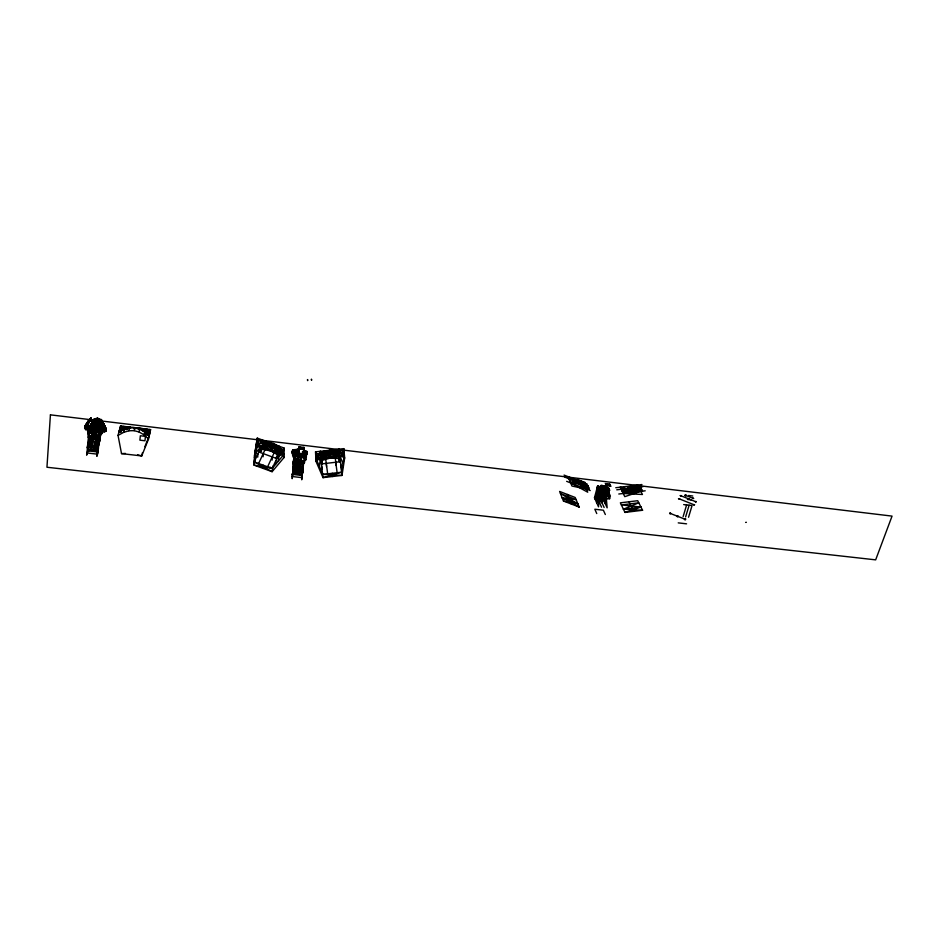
<?xml version="1.0" encoding="UTF-8"?>
<svg xmlns="http://www.w3.org/2000/svg" width="939" height="939" viewBox="0 0 939 939"><rect width="100%" height="100%" fill="white"/><g stroke="black" fill="none" stroke-linecap="round" stroke-linejoin="round"><path stroke-width="1.41" d="M259.598 445.274L261.429 449.147L279.587 452.645L284.071 457.481L284.071 448.044L257.286 438.114L254.504 455.568L254.058 465.122L272.122 471.683L284.071 457.481L282.146 453.596M296.043 456.366L297.076 449.429L292.78 449.804L291.853 452.704L294.764 459.828L304.33 460.955L304.882 451.037L303.391 450.18M298.097 459.159L298.156 462.188L298.884 449.112L293.132 451.19L295.222 456.847L294.764 459.828M294.517 458.925L292.182 478.69L293.238 467.235L294.787 461.788L294.74 458.772L294.071 458.69L294.729 455.732L297.158 453.936L301.842 453.877L301.032 462.516L300.961 459.5M106.037 429.804L104.922 430.543L103.818 424.322L101.553 420.836L102.597 423.982L102.738 429.628L102.093 429.898L102.856 431.306L103.548 430.473L103.161 427.597L100.954 419.475L106.248 428.677L104.546 431.823L101.788 430.567L104.546 431.823L105.767 431.283L106.037 429.804C105.907 428.7 101.013 417.479 101.212 421.212L100.684 422.433C102.903 424.862 101.036 430.942 101.764 423.348L101.13 422.503L100.919 425.121M273.12 465.955L272.122 471.683L254.199 461.906L257.004 444.323C265.091 440.978 275.62 441.67 281.007 449.347L280.996 452.504L284.071 457.481M255.608 453.138L261.547 445.99L279.564 455.814L279.587 452.645L272.193 468.455L254.058 465.122L256.875 447.469L257.274 438.114L254.504 455.568M277.545 447.164L279.634 446.401L280.726 450.708M88.501 422.679L87.62 422.01L91.118 418.289L87.409 422.609L85.414 428.231L85.883 429.616L87.656 429.499L87.679 428.571M101.189 420.367L97.527 418.242L94.463 419.064L92.797 420.731L91.048 425.731L91.271 423.829L93.912 419.698L97.527 418.242L100.426 419.792L102.633 424.757L103.63 424.545L101.377 420.05L103.818 424.322L102.621 424.569M277.721 457.481L277.756 454.3M255.103 459.5L254.199 461.906L272.193 468.455L284.071 454.3L281.007 449.347L262.861 445.814L277.451 445.685L277.416 448.83L280.996 452.504L262.967 442.668L262.861 445.814L256.875 447.469L258.953 445.039M87.75 428.454L88.653 435.579L98.9 436.776L99.158 433.665L97.879 432.492L98.29 426.165L100.508 422.949L101.412 423.008L101.694 425.743L100.661 426.599M275.831 463.772L275.878 460.568M272.157 460.098L272.216 456.906M272.885 447.164L272.944 444.018M258.624 463.514L268.425 442.339L277.416 448.83L273.19 446.495L273.249 443.361L270.491 449.288M271.946 449.171L272.017 446.013M268.425 442.339L268.343 445.485L273.19 446.495M100.755 428.278L101.212 426.705L96.353 424.569L93.43 424.487L93.935 422.468L96.67 419.627C98.83 418.536 102.292 420.602 97.597 418.407L94.463 419.064L92.808 422.28L94.088 419.592L97.597 418.407L99.78 419.369L99.968 420.308L98.689 419.886M302.405 451.776L304.588 450.99L306.924 451.495L304.799 457.974L301.83 455.145L298.954 454.805L295.222 456.847L295.374 449.91L292.78 449.804L291.853 452.704M101.154 426.928L101.212 421.212L98.548 418.947L95.285 418.829L99.78 419.369M263.108 468.408L263.213 465.192M263.096 456.788L263.202 453.607M261.429 449.147L261.547 445.99L254.199 461.906M261.617 443.912L261.77 439.781L263.096 442.586L260.854 441.764M261.418 451.483L261.535 448.326M88.395 422.867L87.515 422.233L90.825 418.9L87.433 425.719L86.787 428.489L87.656 429.499M599.023 493.468L598.53 506.837L594.481 497.787L597.603 485.968L598.695 486.12L600.056 489.583L600.819 492.963L600.068 495.757M99.229 426.294C100.496 424.534 96.893 417.315 97.456 419.428M257.732 457.152L257.861 453.971M87.55 431.459L88.501 425.426L93.959 425.778M98.701 424.851L98.572 425.848L99.194 424.569L97.116 422.304L94.862 422.562L94.381 423.747C92.55 423.266 93.407 417.773 92.222 423.313L91.752 424.029L91.916 422.937M90.344 418.724L87.409 422.609L88.289 423.031L90.156 418.771L90.825 418.9L89.675 420.625L89.616 419.616L90.085 420.179L91.329 418.395L90.684 418.301L91.318 418.477M96.283 420.472L94.146 422.28L94.006 425.297L93.935 422.468L96.118 421.071L99.276 423.113L98.572 425.848M97.562 419.745L97.621 418.771L96.506 422.28M98.419 432.996L99.241 425.79L101.482 425.179L101.752 426.224C99.428 427.339 96.4 423.243 93.43 424.487L92.691 423.031L94.416 420.778C96.071 421.881 97.245 417.515 96.435 419.616M597.697 486.191L596.864 488.761L600.972 497.717L596.617 502.553L597.603 485.968L601.711 494.923M600.267 491.883L600.596 486.343L604.739 495.276M101.741 424.639L100.52 424.487C97.468 419.475 97.386 419.557 99.194 424.569L96.435 424.24L96.717 421.142M96.294 425.578L96.353 424.569M97.093 419.944L96.588 421.951L94.769 421.74L92.926 425.097L90.731 425.684M97.198 420.449L97.386 418.853M90.872 426.036L91.365 423.63L92.844 421.94C97.116 420.695 92.116 417.785 91.599 423.419L92.832 423.571L96.682 419.545L93.442 423.078L93.114 425.167M99.452 435.942L98.102 452.011L87.949 450.849L87.221 447.692L89.146 434.734L87.949 450.849L86.623 455.169L88.548 443.408L88.313 428.407C91.811 423.712 99.64 424.886 102.081 430.05L102.316 433.208L98.9 436.776M88.653 435.579L90.719 425.473L94.71 424.956M88.043 437.527L89.287 430.731C92.198 427.773 98.231 428.877 99.98 432.679L99.921 435.813L99.205 435.719L98.325 438.736L99.147 439.558L97.468 448.877L98.102 452.011L96.846 456.331L99.968 435.649L100.109 439.851L97.468 448.877L88.548 443.408L89.628 435.731M101.095 434.687L100.802 431.517C99.334 427.28 92.715 425.649 89.71 428.959L87.82 433.114M89.522 440.238L89.874 435.86L90.003 438.666L87.221 447.692L98.724 444.593L92.961 435.496M90.238 435.79L90.003 438.666L98.724 444.593L88.548 443.408L94.182 437.41M92.245 436.001L92.492 432.879L91.893 434.827M92.996 429.686L94.381 424.663M92.82 435.168L92.104 443.83L93.372 434.874L93.548 439.076L90.813 448.103M93.067 440.661L93.43 436.271M93.548 439.076L94.24 430.52L95.907 424.839M95.32 436.353L95.778 430.708L92.703 430.344L88.9 432.456L89.287 430.731M95.801 433.231L94.722 438.313C92.163 434.088 101.212 422.996 96.236 425.027L96.541 423.841M96.071 430.05L96.118 429.428M95.884 435.532L95.168 444.182L96.236 436.506M96.107 441.013L96.471 436.623L96.576 439.429L93.888 448.466M96.576 439.429L96.811 436.565M97.668 426.306L97.75 425.32L96.236 425.027M98.325 438.736L99.475 432.621L102.891 428.536L100.884 426.693L99.158 433.665L95.778 430.708L97.879 432.492M99.522 431.952L99.205 435.719L99.98 432.679L99.158 433.665M99.651 441.424L100.262 434.135M100.59 434.111L100.109 439.851L88.548 443.408M100.508 422.949L98.395 421.001L95.954 420.719L95.121 421.588L95.555 420.578C97.081 418.266 97.844 420.484 99.64 421.4L100.907 424.017L98.806 425.543L101.823 425.907L101.541 426.987M89.358 429.088L85.883 429.616L84.604 427.245L88.043 421.505M125.345 428.83L125.556 426.635L127.082 428.301M301.842 453.877L304.048 455.051L305.245 456.976L304.975 459.981L307.065 453.009L306.924 451.495L304.588 450.99L302.792 452.798L304.858 451.248M89.076 421.059C92.351 415.449 82.738 428.9 90.156 418.771L90.696 419.029L88.853 421.681L91.106 418.371L87.327 422.35L86.517 425.414L88.207 425.156L87.867 423.865L90.895 419.639L88.289 423.031M99.276 423.113L98.231 424.205L92.855 422.75C90.074 423.149 92.268 427.515 88.501 425.426M100.79 426.095L101.705 425.214L100.907 422.233L97.75 419.733L98.395 421.001M303.59 451.671L303.379 453.795L298.567 453.22L299.189 446.847L303.99 447.422L303.379 453.795L303.32 451.694M303.79 449.546L303.99 447.422L299.236 448.936L298.52 451.119M89.886 420.954C91.705 417.362 87.797 423.735 91.212 418.571L90.684 418.301M299.189 446.847L298.567 453.22L299.189 446.847L304.06 449.523L303.684 450.603M145.357 431.212L145.58 429.041L142.869 430.919M145.416 436.365L144.97 440.767L139.899 440.168L140.334 435.766L145.416 436.365L145.874 434.264M294.588 458.936L293.285 471.531L292.135 474.359L301.619 475.451L302.863 472.634L303.508 463.514L304.389 462.915L304.87 459.934L304.6 451.213M90.085 420.179L87.62 422.01L84.827 426.118L85.414 428.231L87.926 427.867L87.867 423.865M100.555 427.045L101.717 426.189L101.447 424.029L99.299 422.268L100.684 422.433L99.464 425.883L97.621 420.918L100.05 424.886M303.508 461.108L301.724 479.782L301.619 475.451L303.884 461.096M303.039 460.838L302.863 472.634L293.238 467.235L294.177 458.549L293.168 462.469L293.285 471.531L302.745 468.338L297.64 459.03M297.499 458.936L296.56 467.622L297.851 459.324M299.412 467.951L300.351 459.277L299.306 463.197L299.518 472.247M304.306 453.701L304.588 451.013M295.222 456.847L296.654 456.014L297.757 449.229L298.884 449.112M92.222 422.198L93.712 419.545L95.813 418.606L99.17 419.005L101.33 421.517M100.649 425.308L101.612 424.44L101.553 422.304C103.067 420.848 104.346 426.259 103.302 423.243L101.377 420.05M319.33 466.296L320.586 457.586L339.895 458.549L341.667 455.157M342.923 454.382L343.803 448.631L315.527 451.87L315.974 461.319L323.004 477.634L342.007 475.404L344.672 457.997L343.803 448.631M343.345 455.004L344.003 450.685L336.362 451.565M341.373 467.939L342.007 475.404L322.828 474.395L315.821 458.138C322.64 449.265 335.751 447.633 344.378 454.84L341.737 472.188L323.004 477.634L320.586 457.586L315.974 461.319L317.863 457.903M294.024 456.964L293.168 462.469L302.745 468.338L293.238 467.235L301.02 459.429M293.191 464.054L294.271 457.058M295.139 451.436L295.374 449.91M296.9 452.105L295.186 454.57L294.283 454.464L293.297 457.375L294.729 457.551M295.304 455.145L294.787 461.788M296.642 471.918L296.9 460.11M296.513 464.453L297.158 460.239L296.478 462.857M298.872 454.136L298.966 453.537M298.121 460.227L298.954 454.805L296.654 456.014M96.306 423.97L96.424 422.221M299.306 463.197L299.952 459.065M299.341 464.782L299.999 460.568M299.412 467.962L300.715 459.664M300.985 460.568L301.83 455.145L304.799 457.974M302.651 465.157L303.309 460.979L302.616 463.584L293.238 467.235M304.424 457.68L304.917 454.523L303.661 450.978L306.349 454.323L306.36 457.352M254.399 457.669L257.192 440.168L264.258 442.785M304.776 456.917L304.87 456.284M278.12 461.389L279.587 452.645M95.121 421.588L96.576 419.58L92.562 421.224M85.883 429.616L86.059 428.712L84.909 428.806L84.827 426.118L85.965 425.496L85.801 426.294L84.827 426.118M104.922 430.543L103.548 430.473L103.701 429.675M85.414 428.231L85.578 427.433L84.604 427.245M86.787 428.489L86.951 427.679M103.619 424.369L101.553 420.836L104.992 426.13L104.076 427.503L103.278 427.045M102.785 426.341L103.161 427.597M120.521 425.989L118.032 435.414L121.518 453.607L141.73 455.943L148.538 439.018L150.569 429.593L120.521 425.989L121.659 426.13L120.098 432.046L118.877 432.21C128.185 424.956 141.942 426.506 149.219 435.86L144.864 446.718M149.231 435.813L148.162 435.379L149.454 429.463M142.446 452.715L141.73 455.943L137.575 454.746M147.54 429.229L146.789 432.633L148.444 434.088M149.829 433.02L146.789 432.633L146.32 429.088M148.538 439.018L143.949 434.804L144.653 431.658M145.58 429.041L145.58 433.677M143.949 434.804L139.089 431.987L139.817 428.853M138.784 428.184L138.479 429.452L146.226 429.534M87.433 425.719L88.724 422.315L87.503 422.444M86.165 423.97L86.517 425.414L86.012 424.651L86.963 423.559M135.345 428.818L135.58 427.797L138.338 428.125M118.032 435.414L123.596 432.386L128.901 430.778L134.066 430.649L134.829 427.515L134.758 428.254L150.475 430.039M102.609 424.369L103.607 424.158L103.36 423.477L103.63 424.545C101.6 421.564 100.649 418.888 102.081 423.266C100.543 418.125 104.37 424.264 104.076 427.503L104.839 426.893M128.901 430.778L129.688 427.644M94.381 423.747L96.388 422.738M97.128 420.261L97.41 419.592M97.351 419.346L97.597 418.407M120.438 430.755L124.382 428.161L124.817 426.506M123.596 432.386L124.406 429.252L126.941 429.546M125.556 426.635L124.065 431.107M123.584 426.353L122.704 429.757L119.617 429.416M641.936 484.536L615.749 487.74M595.185 499.372L598.695 486.12M598.307 491.895L599.481 487.47M601.547 507.189L597.45 498.139L598.824 492.975M93.618 432.867L94.24 430.52M596.617 502.553L600.056 489.583M598.178 499.724L599.223 495.78M599.587 494.7L601.993 485.357L600.831 485.451L599.857 489.113L603.988 498.069L605.256 493.351L601.993 485.357M601.3 492.247L602.885 486.32M604.129 507.483L600.009 498.433L601.723 491.989M603.155 486.648L603.39 485.756L604.563 485.663L605.455 486.625L604.188 491.343M603.566 488.104L599.61 502.905L600.103 494.618L597.45 498.139M600.737 500.029L602.474 493.48M603.143 490.991L604.563 485.663M602.592 495.041L604 489.782M606.441 490.651L607.85 493.656M93.043 429.064L91.646 437.95L92.562 434.945M603.084 496.121L604.446 491.038M607.615 490.135L610.362 495.933L609.599 498.738L606.383 499.02L607.146 507.835L602.979 498.785L603.671 496.215M606.136 488.421L602.181 503.198L602.662 494.912L600.009 498.433M603.707 500.37L604.763 496.438M605.174 495.346L606.582 490.088M607.251 487.141L606.876 488.562L606.136 486.989L608.061 488.491M605.667 496.414L607.028 491.355M564.057 475.075L587.45 484.242M608.179 495.71L609.094 492.329L608.648 490.604L605.174 503.55L605.655 495.264L602.979 498.785M608.683 496.778L609.094 492.329M683.123 516.626L686.62 504.924M685.634 516.908L689.132 505.217M688.557 517.248L692.066 505.569L683.674 504.583M94.98 435.191L95.895 432.198M104.675 430.919L105.767 431.283L106.248 428.677L104.464 425.649L103.548 425.743M102.856 431.306L103.126 430.414M89.733 431.963L92.48 424.98M292.557 455.72L293.496 452.798L297.123 450.192L299.025 450.027M304.623 458.925L305.245 456.976L302.546 456.659M97.421 420.613L98.372 421.975L97.492 419.627M99.299 422.268L100.532 420.848L100.05 419.745M100.907 424.017L101.13 422.503M101.952 420.895L102.292 422.48L100.907 422.233M90.355 431.6L93.665 423.912L96.435 424.24M97.621 420.918L96.259 423.243L94.639 422.057L96.048 420.801M91.118 418.653L87.62 422.245M148.632 434.428L150.569 429.639M148.679 435.297L150.123 431.694L142.247 430.755M101.705 425.214L91.224 423.947L91.071 425.496L93.442 425.79M98.231 424.205L96.259 423.243L95.954 420.719M88.512 421.411L89.205 420.637L87.515 422.233M259.95 443.736L261.77 439.781M259.692 452.316L262.451 446.33M267.615 466.789L277.451 445.685M278.719 448.361L279.634 446.401M275.902 458.267L278.683 452.316M102.633 424.757L102.597 423.982L103.713 423.935L101.553 420.965L102.562 422.151L101.412 423.008L100.426 420.484L93.912 419.698L92.327 421.928L96.635 419.522L93.853 420.038M342.465 453.619L344.003 450.685M103.889 430.379L102.316 433.208M318.72 456.354L320.363 453.408L324.964 450.79M90.367 419.064C82.82 427.116 93.912 416.306 89.909 420.754L88.043 421.717M100.837 420.085C103.842 425.637 99.616 415.707 101.67 422.022M89.792 419.545L87.773 421.846M90.848 418.278L89.451 420.695M91.212 418.571L90.344 419.909L89.616 419.616M594.481 497.787L599.763 490.686M601.523 492.717L602.779 491.05M607.087 493.374L608.355 491.707M90.59 419.627L89.768 420.555M97.961 420.343L95.179 419.85L95.813 418.606M279.564 455.814L281.512 453.361M281.829 452.95L284.071 450.11L279.622 448.466L275.186 444.746M89.193 421.012L88.536 421.212M281.348 451.283L284.071 448.044M282.263 452.281L284.071 450.11M95.625 421.576L94.17 422.609L94.968 423.454M260.103 443.701L261.699 441.835L266.253 441.436M339.625 453.361L339.108 449.171L337.007 451.53L339.366 451.26M94.851 419.111L96.635 418.7L94.463 419.064M101.306 419.686L103.384 423.559L100.954 419.475M92.808 435.684L90.003 438.666L100.109 439.851L97.856 436.271M88.63 430.074L89.71 428.959M146.824 435.039L150.123 431.694M296.02 459.617L293.168 462.469L302.616 463.584L300.738 460.169M302.933 457.504L304.729 455.697M294.283 454.464L295.362 453.396M123.291 430.367L125.016 428.7L130.568 427.245M96.4 418.97L93.712 419.545M96.259 423.243L98.36 422.503L96.541 421.681M315.974 461.319L320.41 457.258L334.261 450.333L337.113 472.728M90.895 419.639L90.297 419.487M94.123 423.231C95.672 424.557 101.154 423.512 97.539 421.623M636.419 491.872L637.839 490.745L640.821 491.332L642.464 494.501L623.203 493.468L625.28 492.271L622.17 491.367M621.137 489.289L624.482 486.684M294.846 450.051L297.78 449.276M93.02 421.529L93.806 421.059M88.442 426.811L93.865 424.898L93.665 423.912M636.466 486.625L629.236 490.851L627.639 487.693L636.466 486.625L638.097 489.771L627.639 487.693M628.367 490.463L637.581 485.099L639.729 489.242M88.9 432.456L92.703 430.344M102.457 422.268L102.281 423.219L100.719 419.522M605.35 489.689L608.672 488.104L609.669 490.205L605.35 489.689L604.352 487.587L608.672 488.104M606.418 485.686L609.74 484.101L610.749 486.202L606.418 485.686L605.42 483.585L609.74 484.101M88.289 434.405L92.069 432.679L95.156 433.043L98.583 435.614M103.713 423.935L101.799 422.151L103.384 423.559M295.257 458.795L298.942 457.14L301.877 457.516M97.316 421.212L96.118 421.071M642.569 510.264L623.426 509.196L638.778 502.811L621.372 504.936L640.938 507.048L624.987 512.424L620.362 502.834L637.71 500.71L642.569 510.264L624.987 512.424M94.769 421.74L95.696 421.4M640.821 491.332L624.775 496.649L620.116 487.212L636.607 490.498M640.891 488.08L624.822 493.374L623.261 490.205L640.891 488.08L642.534 491.226L623.261 490.205M339.284 451.905L320.41 457.258L320.234 454.1L339.284 451.905L339.554 455.051L344.672 457.997L342.348 455.075M318.544 457.821L320.762 460.767L339.625 455.392L343.052 463.537M327.664 473.831L324.718 451.424L334.507 453.478L329.624 453.326L324.917 454.582L324.718 451.424L334.261 450.333L334.507 453.478L339.554 455.051L320.234 454.1M94.956 419.545L97.926 419.287L100.532 420.848M292.135 474.359L302.182 471.906L292.686 470.803L301.619 475.451M87.949 450.849L98.407 448.314L88.243 447.128L98.102 452.011M100.766 419.616L101.494 421.4L100.813 419.827L101.389 419.592M101.518 420.132L100.907 420.261L102.198 421.728M101.682 422.069L101.154 421.001L102.504 423.09M102.081 421.282L101.459 421.247M102.058 422.374L102.081 423.266L101.565 422.198L102.551 422.89M103.595 423.97L102.597 424.158L103.853 424.099M582.403 487.494L585.396 486.918M568.834 478.714L571.874 478.174M745.613 522.401L746.388 522.307M623.426 509.196L640.938 507.048M616.747 489.818L643.027 486.637M628.437 489.266L637.288 488.198M624.036 491.79L641.713 489.642M618.789 494.008L645.222 490.804M322.828 474.395L341.737 472.188L339.625 455.392L339.895 458.549M317.229 457.68L315.621 453.948L324.73 452.903M324.824 452.997L334.39 451.894M320.328 455.673L339.425 453.478M315.821 458.138L344.378 454.84M320.762 458.854L339.789 456.659M321.431 463.913L340.423 461.718M98.337 420.414L99.511 420.097L99.17 419.005M87.703 426.916L88.853 426.822L88.102 426.142M121.518 453.607L125.45 453.443M297.569 451.882L299.025 451.835M105.426 429.698L106.26 429.675L105.438 428.43M585.138 482.529L578.635 482.587L577.262 479.442L585.138 482.529L586.535 485.686L577.262 479.442M105.285 428.618L106.248 428.677M98.853 426.435L101.212 426.705L99.241 425.79M87.585 449.276L97.785 450.45M292.71 472.951L302.241 474.054M678.228 522.87L686.573 523.833M130.075 427.139L127.997 426.893L127.739 427.902L124.699 426.952M119.3 430.614L120.767 430.602M148.198 433.877L149.606 434.041M296.243 451.565L298.461 451.823L295.128 449.875M302.428 452.305L304.635 452.563L304.882 451.037L306.63 452.798M604.845 488.632L609.176 489.149M119.241 430.86L120.38 430.989M148.385 434.323L149.524 434.464M119.042 431.6L120.18 431.74M148.233 435.074L149.36 435.215M118.96 431.917L120.098 432.046M148.162 435.379L149.289 435.52M687.383 499.442L691.585 499.947M296.278 453.126L298.496 453.396M302.464 453.866L304.682 454.124M99.827 431.4L100.802 431.517M302.511 455.438L305.644 455.802L305.691 458.842M89.228 431.4L88.982 434.522M294.729 455.732L297.44 456.049M96.095 419.792L99.511 420.097L97.773 419.557M93.031 420.226L94.158 420.355M95.555 420.578L98.231 420.895L98.372 421.975M100.097 421.071L101.212 421.212M93.102 421.001L94.358 421.153M95.203 421.376L98.172 421.74M99.522 421.775L101.33 422.527L101.612 424.44M94.323 421.67L92.938 421.505L92.926 425.097L91.224 423.947M94.639 422.057L95.32 422.139M97.691 422.421L98.36 422.503M94.862 422.562L97.914 422.926M100.954 423.254L101.764 423.348M92.092 422.456L93.36 422.609M100.121 423.419L101.389 423.571M99.076 423.501L100.144 423.63L101.823 425.907M91.811 422.879L93.442 423.078M94.44 423.125L98.255 423.583M99.816 423.841L101.694 424.111M132.833 427.468L143.151 428.7L142.928 429.722L138.538 429.193M120.403 426.435L131.178 427.726M299.212 447.891L304.025 448.466M605.925 484.63L610.244 485.146M91.365 423.63L101.494 424.851M129.934 428.161L127.739 427.902L129.911 428.29M91.271 423.829L93.078 424.052M299.236 448.936L304.06 449.523M688.557 495.51L692.759 496.015M120.086 427.644L124.382 428.161M145.956 430.743L150.217 431.247M100.508 425.602L101.694 425.743M127.892 429.041L119.981 428.09L121.554 432.034M88.149 426.729L88.853 426.822M295.116 449.851L298.438 450.274M579.222 507.072L562.168 497.799L576.065 499.583L560.466 493.55L577.861 503.844L563.459 501.015L559.621 491.449L575.184 497.47L579.222 507.072L563.459 501.015M98.395 426.306L101.212 426.705M587.99 485.933L573.6 482.916L572.262 479.77L587.99 485.933L589.399 489.09L572.262 479.77M134.066 430.649L139.089 431.987M633.215 485.627L638.649 487.165M334.39 449.711L339.272 451.225L341.068 453.478M105.168 429.311L106.26 429.675M86.012 424.651L87.55 425.167M258.788 451.976L276.805 458.596M262.92 444.241L281.007 450.92M257.004 444.323L284.071 454.3M260.995 447.199L279.024 453.842M268.378 443.912L277.428 447.257M262.967 442.668L281.007 449.347M562.168 497.799L577.861 503.844M577.943 481.003L585.83 484.101M564.902 477.165L588.366 486.355M572.931 481.343L588.694 487.505M566.64 481.331L590.232 490.557M670.223 513.398L685.212 519.29M680.787 495.722L695.799 501.719M679.038 498.773L694.062 504.759M685.658 495.381L693.182 498.386M88.876 428.325L87.926 427.867L87.726 424.428M605.42 483.585L610.749 486.202M604.352 487.587L609.669 490.205M89.334 420.179L89.921 420.637M98.126 418.947L100.907 420.414L101.389 421.764M87.62 422.01L88.618 422.48L88.02 421.963M140.58 428.442L145.122 431.095L146.249 433.724M100.79 419.721L102.597 423.982M269.963 467.106L272.193 468.455M101.435 420.261L101.752 421.646M320.246 451.33L322.887 453.161L320.528 453.431L320.246 451.33L320.363 453.408M104.675 430.508L105.767 431.283M579.668 481.238L584.469 484.841M569.715 480.791L574.539 484.418M102.738 429.628L103.548 430.473M103.419 423.724L101.271 419.545M98.231 420.895L97.257 419.698M315.621 453.948L318.18 457.34M87.573 428.618L88.031 429.24M301.83 455.145L304.87 459.934M304.917 454.523L305.644 455.802M632.053 487.153L633.661 490.311M632.076 489.137L633.684 492.294M629.036 501.766L633.79 511.344M257.192 440.168L259.305 444.64M101.259 421.341L101.882 422.667M607.603 494.489L609.599 498.738M603.883 488.21L607.333 495.581M604.61 494.137L606.582 498.374M605.338 514.525L603.378 510.217L594.833 509.231L596.746 513.551M581.206 480.979L582.591 484.137M580.138 482.857L581.523 486.015M315.516 451.835L317.828 457.258M567.414 494.477L571.358 504.055M102.011 422.151L101.928 421.2M292.78 449.804L293.132 451.19M311.548 380.178L311.431 379.145L311.56 380.213M321.537 457.481L322.382 463.807M330.223 456.483L329.401 450.18L329.624 453.326M338.674 455.497L339.472 461.824M303.684 456.847L303.262 452.563M303.837 452.927L304.154 457.328M340.681 463.819L340.951 467M339.108 449.171L339.272 451.225M338.944 457.61L339.202 460.779M335.786 462.258L336.033 465.439M332.289 473.291L332.512 476.519M329.495 450.884L329.988 456.154M326.291 463.35L326.49 466.542M321.819 459.594L322.007 462.774M321.713 466.014L321.889 469.218M320.586 457.586L320.762 460.767M304.306 459.899L304.389 462.915M301.454 457.586L301.501 459.535M298.579 457.246L298.625 459.194M306.924 451.495L306.924 454.499M307.534 379.567L307.652 380.635L307.546 379.602M301.161 455.497L301.161 456.847L299.576 456.659L299.623 455.309L301.161 455.497M305.844 459.875L305.727 458.925L305.844 459.875M50.424 414.85L46.95 467.246L875.664 559.855L892.05 516.11L50.424 414.85M87.89 445.544L87.292 452.997L97.48 454.171L98.102 446.729L87.89 445.544M669.636 513.328C670.458 515.323 671.362 511.602 669.636 513.328M678.533 498.703L679.554 498.703L678.533 498.703M676.949 516.227C677.888 518.504 678.932 514.267 676.949 516.227M680.282 495.663L681.303 495.651L680.282 495.663M684.942 495.299C685.94 497.752 687.066 493.186 684.942 495.299M293.261 469.371L292.158 476.519L301.677 477.611L302.804 470.486L293.261 469.371M684.461 519.208C685.517 521.755 686.691 517.002 684.461 519.208M688.064 498.762L689.003 498.867L688.111 498.644M692.63 498.327L693.721 498.456L692.689 498.198M693.616 504.701L694.531 504.701L693.616 504.701M695.259 501.649L696.374 501.649L695.259 501.649M94.956 431.048L94.593 432.409L92.891 432.198L93.301 430.86L94.956 431.048M583.553 482.763L570.595 482.881L587.732 492.2L583.553 482.763M586.323 489.019L571.933 486.038L567.966 476.648L586.323 489.019"/></g></svg>
